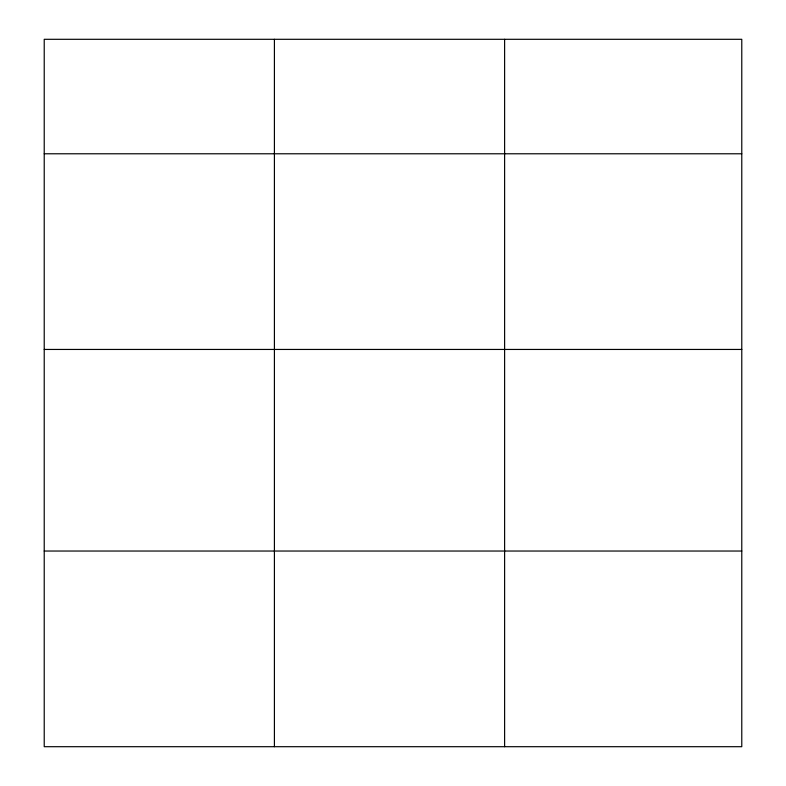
<?xml version="1.0" encoding="UTF-8"?>
<svg xmlns="http://www.w3.org/2000/svg" width="786" height="786" viewBox="0 0 786 786"><rect width="100%" height="100%" fill="white"/><g stroke="black" fill="none" stroke-linecap="round" stroke-linejoin="round"><path stroke-width="1.18" d="M741.778 349.446L741.778 39.3L44.222 39.3L44.222 746.7L741.778 746.7L741.778 349.446L44.222 349.446M44.222 153.781L741.778 153.781M44.222 551.035L741.778 551.035M504.612 39.3L504.612 746.7M274.412 39.3L274.412 746.7"/></g></svg>
